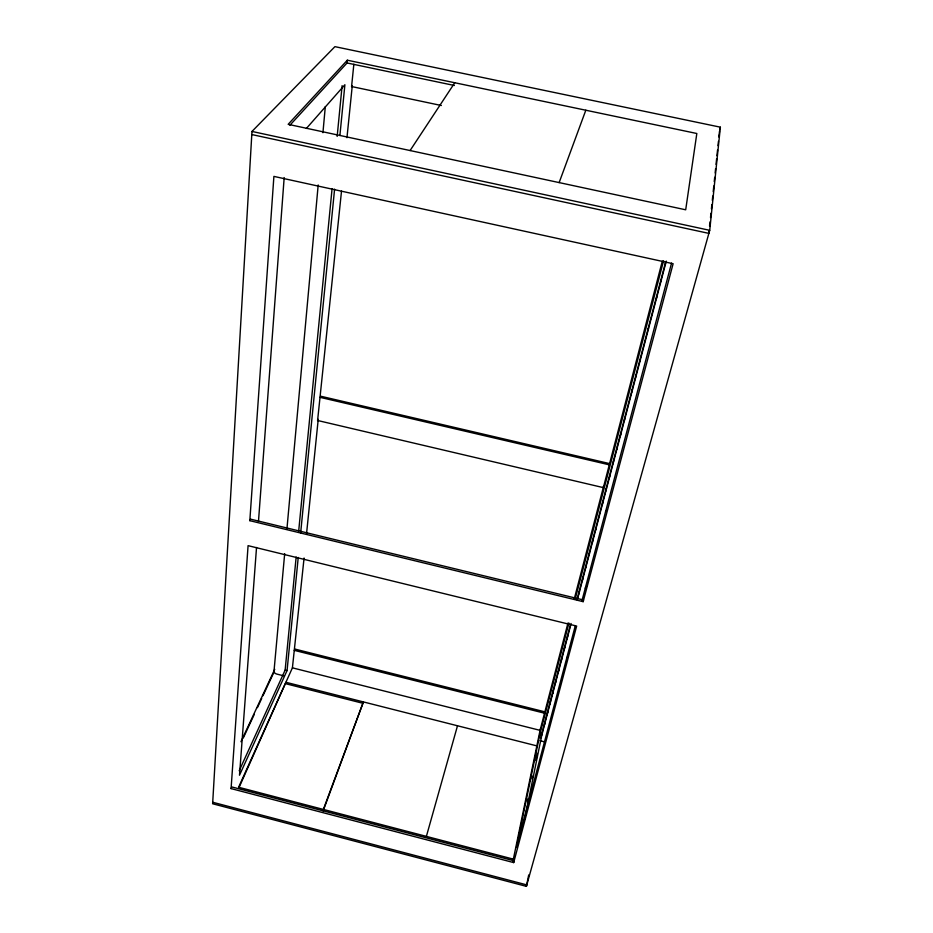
<?xml version="1.0" encoding="UTF-8"?>
<svg xmlns="http://www.w3.org/2000/svg" width="933" height="933" viewBox="0 0 933 933"><rect width="100%" height="100%" fill="white"/><g stroke="black" fill="none" stroke-linecap="round" stroke-linejoin="round"><path stroke-width="1.4" d="M251.98 131.448L212.631 803.756L526.387 886.35L709.721 230.323L720.369 127.18L334.924 46.65L251.98 131.448L709.721 230.323M231.081 788.595L248.073 545.653L576.652 626.066L513.686 862.593L231.081 788.595L231.839 786.951L514.048 860.809L513.686 862.593M249.822 520.672L273.894 176.395L673.125 263.736L583.148 601.668L249.822 520.672L250.674 519.18L583.475 600.001L583.148 601.668M256.528 547.473L239.501 775.241L287.061 670.582L298.233 557.479M258.476 521.36L284.18 177.55M273.999 671.2L284.682 553.631M286.932 528.953L318.188 184.956M322.935 132.696L325.314 106.572M239.186 770.763L285.125 670.139L296.158 557.013M298.7 530.9L332.078 188.618M337.163 136.405L342.119 85.649M239.081 787.429L285.906 682.28L536.848 745.887M300.659 532.825L334.585 189.154M339.892 135.507L344.895 84.751L306.362 128.474M289.895 125.232L347.053 62.966L347.321 60.213L696.823 133.501L685.697 209.797L288.157 124.334L347.321 60.213M513.36 859.141L238.603 787.254L292.414 667.841L304.076 558.027M662.325 261.077L603.348 487.621L317.593 420.491L341.513 191.148M441.356 105.511L351.578 86.536L353.852 64.237M306.572 533.466L318.223 419.349L317.593 420.491M346.959 137.722L352.266 85.743L351.578 86.536M709.162 230.498L708.858 233.378L251.793 134.55M709.616 226.194L710.06 221.879M710.514 217.564L710.958 213.249M711.413 208.934L711.856 204.619M712.311 200.315L712.754 196M713.209 191.685L713.803 185.935M714.246 181.62L714.701 177.305M715.145 172.99L715.599 168.686M716.043 164.371L716.649 158.622M716.941 155.741L717.547 149.991M717.99 145.676L718.445 141.361M718.888 137.058L719.495 131.308M323.168 810.905L363.404 701.919L323.354 809.424M665.241 265.054L665.591 262.884M660.832 281.813L661.205 279.608M656.505 298.315L656.879 296.076M648.05 330.515L648.447 328.218M639.851 361.712L640.271 359.345M635.851 376.955L636.283 374.553M631.909 391.953L632.352 389.539M624.212 421.273L624.667 418.8M620.445 435.606L620.911 433.11M616.736 449.729L617.203 447.21M609.494 477.334L609.972 474.78M613.086 463.631L613.564 461.089M602.45 504.147L602.94 501.546M605.949 490.84L606.438 488.262M592.268 542.948L592.782 540.289M526.387 886.35L528.708 874.956M603.348 487.621L603.593 486.361L574.203 599.091M595.616 530.201L596.117 527.565M585.714 567.905L586.227 565.211M588.968 555.508L589.481 552.837M578.892 593.878L579.428 591.16M582.495 580.116L583.032 577.422M564.15 650.021L564.698 647.234M567.101 638.755L567.661 635.991M555.508 682.909L556.08 680.099M558.354 672.087L558.914 669.288M561.234 661.124L561.794 658.336M547.204 714.538L547.776 711.704M549.934 704.135L550.505 701.301M552.709 693.592L553.281 690.77M527.495 801.575L528.078 798.753M532.148 778.938L532.731 776.104M535.927 760.547L537.385 753.467M524.463 819.769L542.423 732.113M544.51 724.813L545.082 721.967M512.905 861.334L540.359 728.965M568.932 623.069L539.834 734.446L516.462 847.467L575.218 626.055M292.414 667.841L540.067 730.352L567.964 623.046M575.194 599.103L663.585 260.727M540.755 737.875L570.343 625.098M577.002 599.721L665.404 262.803M571.113 623.489L541.84 734.959L539.834 734.446M577.55 598.963L666.267 261.112M581.924 600.794L671.55 263.094M719.646 129.862L720.369 127.18M426.381 836.388L457.497 725.781M559.147 182.588L585.819 110.222M243.315 737.91L254.359 714.212M257.426 707.622L261.718 698.409M262.954 695.773L273.999 672.063M240.971 741.712L274.745 669.299M566.658 658.336L568.08 655.829M585.283 588.163L586.647 586.006M410.088 150.551L454.768 82.745M605.54 511.82L607.033 509.815M347.053 62.966L454.359 85.486M285.125 670.139L287.061 670.582M320.59 396.198L609.529 463.584M319.949 397.318L609.296 464.821M294.781 649.041L544.825 711.821M294.198 650.324L544.534 713.197M283.644 675.807L276.798 674.069A4.012 2.776 3.7 0 1 274.185 670.489M540.009 740.697L544.977 741.957M285.766 683.726L363.194 703.365M212.724 802.263L526.795 884.904M719.075 135.343A5.668 1.843 12.5 0 1 718.83 135.775M709.5 225.051A6.624 2.507 13.1 0 1 709.663 225.739"/></g></svg>
